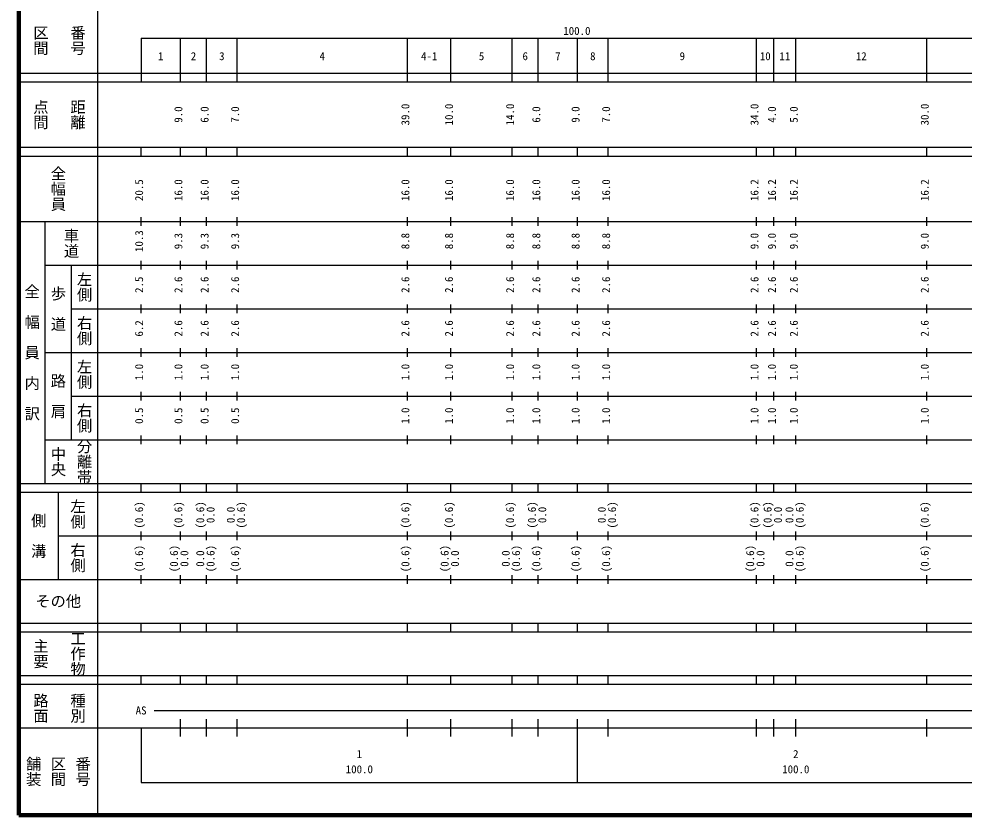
# Model space of a CAD drawing. Units: millimetres on the paper, enlarged 1000 times. Extents: x 40000 to 680000, y 20000 to 380000.
# Drawn here: x 40000 to 256563, y 20000 to 202409 of the extents above; entities that cross this region are included whole.
import ezdxf
from ezdxf.enums import TextEntityAlignment as Align

# ---------------------------------------------------------------- set-up
doc = ezdxf.new("R2010")
doc.units = ezdxf.units.MM
doc.header["$LTSCALE"] = 1000
doc.layers.add('M-TTL', color=2, linetype='Continuous', lineweight=140)
doc.layers.add('M-TTL-BAND', color=7, linetype='Continuous', lineweight=25)
doc.styles.add('@ＭＳ ゴシック', font='')
doc.styles.add('ＭＳ ゴシック', font='')
doc.styles.get('@ＭＳ ゴシック').set_extended_font_data('@MS Gothic')
doc.styles.get('ＭＳ ゴシック').set_extended_font_data('MS Gothic')

msp = doc.modelspace()

# ---------------------------------------------------------------- linework, layer by layer
at = {"layer": 'M-TTL'}
for p, q in [((40000, 380000), (40000, 20000)), ((40000, 20000), (680000, 20000))]:
    msp.add_line(p, q, dxfattribs=at)
at = {"layer": 'M-TTL-BAND'}
for p, q in [((58000, 370000), (58000, 20000)), ((68000, 198000), (579000, 198000)), ((68000, 198000), (68000, 188000)), ((77000, 188000), (77000, 198000)), ((83000, 188000), (83000, 198000)), ((90000, 188000), (90000, 198000)), ((129000, 188000), (129000, 198000)), ((139000, 188000), (139000, 198000)), ((153000, 188000), (153000, 198000)), ((159000, 188000), (159000, 198000)), ((168000, 188000), (168000, 198000)), ((175000, 188000), (175000, 198000)), ((209000, 188000), (209000, 198000)), ((213000, 188000), (213000, 198000)), ((218000, 188000), (218000, 198000)), ((248000, 188000), (248000, 198000)), ((40000, 190000), (579000, 190000)), ((40000, 188000), (579000, 188000)), ((40000, 173000), (579000, 173000)), ((68000, 171000), (68000, 173000)), ((77000, 171000), (77000, 173000)), ((83000, 171000), (83000, 173000)), ((90000, 171000), (90000, 173000)), ((129000, 171000), (129000, 173000)), ((139000, 171000), (139000, 173000)), ((153000, 171000), (153000, 173000)), ((159000, 171000), (159000, 173000)), ((168000, 171000), (168000, 173000)), ((175000, 171000), (175000, 173000)), ((209000, 171000), (209000, 173000)), ((213000, 171000), (213000, 173000)), ((218000, 171000), (218000, 173000)), ((248000, 171000), (248000, 173000)), ((40000, 171000), (579000, 171000)), ((40000, 156000), (579000, 156000)), ((46000, 96000), (46000, 156000)), ((68000, 155000), (68000, 157000)), ((77000, 155000), (77000, 157000)), ((83000, 155000), (83000, 157000)), ((90000, 155000), (90000, 157000)), ((129000, 155000), (129000, 157000)), ((139000, 155000), (139000, 157000)), ((153000, 155000), (153000, 157000)), ((159000, 155000), (159000, 157000)), ((168000, 155000), (168000, 157000)), ((175000, 155000), (175000, 157000)), ((209000, 155000), (209000, 157000)), ((213000, 155000), (213000, 157000)), ((218000, 155000), (218000, 157000)), ((248000, 155000), (248000, 157000)), ((46000, 146000), (579000, 146000)), ((52000, 146000), (52000, 106000)), ((68000, 145000), (68000, 147000)), ((77000, 145000), (77000, 147000)), ((83000, 145000), (83000, 147000)), ((90000, 145000), (90000, 147000)), ((129000, 145000), (129000, 147000)), ((139000, 145000), (139000, 147000)), ((153000, 145000), (153000, 147000)), ((159000, 145000), (159000, 147000)), ((168000, 145000), (168000, 147000)), ((175000, 145000), (175000, 147000)), ((209000, 145000), (209000, 147000)), ((213000, 145000), (213000, 147000)), ((218000, 145000), (218000, 147000)), ((248000, 145000), (248000, 147000)), ((68000, 135000), (68000, 137000)), ((77000, 135000), (77000, 137000)), ((83000, 135000), (83000, 137000)), ((90000, 135000), (90000, 137000)), ((129000, 135000), (129000, 137000)), ((139000, 135000), (139000, 137000)), ((153000, 135000), (153000, 137000)), ((159000, 135000), (159000, 137000)), ((168000, 135000), (168000, 137000)), ((175000, 135000), (175000, 137000)), ((209000, 135000), (209000, 137000)), ((213000, 135000), (213000, 137000)), ((218000, 135000), (218000, 137000)), ((248000, 135000), (248000, 137000)), ((52000, 136000), (579000, 136000)), ((46000, 126000), (579000, 126000)), ((68000, 125000), (68000, 127000)), ((77000, 125000), (77000, 127000)), ((83000, 125000), (83000, 127000)), ((90000, 125000), (90000, 127000)), ((129000, 125000), (129000, 127000)), ((139000, 125000), (139000, 127000)), ((153000, 125000), (153000, 127000)), ((159000, 125000), (159000, 127000)), ((168000, 125000), (168000, 127000)), ((175000, 125000), (175000, 127000)), ((209000, 125000), (209000, 127000)), ((213000, 125000), (213000, 127000)), ((218000, 125000), (218000, 127000)), ((248000, 125000), (248000, 127000)), ((68000, 115000), (68000, 117000)), ((77000, 115000), (77000, 117000)), ((83000, 115000), (83000, 117000)), ((90000, 115000), (90000, 117000)), ((129000, 115000), (129000, 117000)), ((139000, 115000), (139000, 117000)), ((153000, 115000), (153000, 117000)), ((159000, 115000), (159000, 117000)), ((168000, 115000), (168000, 117000)), ((175000, 115000), (175000, 117000)), ((209000, 115000), (209000, 117000)), ((213000, 115000), (213000, 117000)), ((218000, 115000), (218000, 117000)), ((248000, 115000), (248000, 117000)), ((52000, 116000), (579000, 116000)), ((68000, 105000), (68000, 107000)), ((77000, 105000), (77000, 107000)), ((83000, 105000), (83000, 107000)), ((90000, 105000), (90000, 107000)), ((129000, 105000), (129000, 107000)), ((139000, 105000), (139000, 107000)), ((153000, 105000), (153000, 107000)), ((159000, 105000), (159000, 107000)), ((168000, 105000), (168000, 107000)), ((175000, 105000), (175000, 107000)), ((209000, 105000), (209000, 107000)), ((213000, 105000), (213000, 107000)), ((218000, 105000), (218000, 107000)), ((248000, 105000), (248000, 107000)), ((46000, 106000), (579000, 106000)), ((40000, 96000), (579000, 96000)), ((68000, 94000), (68000, 96000)), ((77000, 94000), (77000, 96000)), ((83000, 94000), (83000, 96000)), ((90000, 94000), (90000, 96000)), ((129000, 94000), (129000, 96000)), ((139000, 94000), (139000, 96000)), ((153000, 94000), (153000, 96000)), ((159000, 94000), (159000, 96000)), ((168000, 94000), (168000, 96000)), ((175000, 94000), (175000, 96000)), ((209000, 94000), (209000, 96000)), ((213000, 94000), (213000, 96000)), ((218000, 94000), (218000, 96000)), ((248000, 94000), (248000, 96000)), ((40000, 94000), (579000, 94000)), ((49000, 94000), (49000, 74000)), ((68000, 83000), (68000, 85000)), ((77000, 83000), (77000, 85000)), ((83000, 83000), (83000, 85000)), ((90000, 83000), (90000, 85000)), ((129000, 83000), (129000, 85000)), ((139000, 83000), (139000, 85000)), ((153000, 83000), (153000, 85000)), ((159000, 83000), (159000, 85000)), ((168000, 83000), (168000, 85000)), ((175000, 83000), (175000, 85000)), ((209000, 83000), (209000, 85000)), ((213000, 83000), (213000, 85000)), ((218000, 83000), (218000, 85000)), ((248000, 83000), (248000, 85000)), ((49000, 84000), (579000, 84000)), ((40000, 74000), (579000, 74000)), ((68000, 73000), (68000, 75000)), ((77000, 73000), (77000, 75000)), ((83000, 73000), (83000, 75000)), ((90000, 73000), (90000, 75000)), ((129000, 73000), (129000, 75000)), ((139000, 73000), (139000, 75000)), ((153000, 73000), (153000, 75000)), ((159000, 73000), (159000, 75000)), ((168000, 73000), (168000, 75000)), ((175000, 73000), (175000, 75000)), ((209000, 73000), (209000, 75000)), ((213000, 73000), (213000, 75000)), ((218000, 73000), (218000, 75000)), ((248000, 73000), (248000, 75000)), ((40000, 64000), (579000, 64000)), ((68000, 62000), (68000, 64000)), ((77000, 62000), (77000, 64000)), ((83000, 62000), (83000, 64000)), ((90000, 62000), (90000, 64000)), ((129000, 62000), (129000, 64000)), ((139000, 62000), (139000, 64000)), ((153000, 62000), (153000, 64000)), ((159000, 62000), (159000, 64000)), ((168000, 62000), (168000, 64000)), ((175000, 62000), (175000, 64000)), ((209000, 62000), (209000, 64000)), ((213000, 62000), (213000, 64000)), ((218000, 62000), (218000, 64000)), ((248000, 62000), (248000, 64000)), ((40000, 62000), (579000, 62000)), ((40000, 52000), (579000, 52000)), ((68000, 50000), (68000, 52000)), ((77000, 50000), (77000, 52000)), ((83000, 50000), (83000, 52000)), ((90000, 50000), (90000, 52000)), ((129000, 50000), (129000, 52000)), ((139000, 50000), (139000, 52000)), ((153000, 50000), (153000, 52000)), ((159000, 50000), (159000, 52000)), ((168000, 50000), (168000, 52000)), ((175000, 50000), (175000, 52000)), ((209000, 50000), (209000, 52000)), ((213000, 50000), (213000, 52000)), ((218000, 50000), (218000, 52000)), ((248000, 50000), (248000, 52000)), ((40000, 50000), (579000, 50000)), ((71000, 44000), (565000, 44000)), ((77000, 38000), (77000, 42000)), ((83000, 38000), (83000, 42000)), ((90000, 38000), (90000, 42000)), ((129000, 38000), (129000, 42000)), ((139000, 38000), (139000, 42000)), ((153000, 38000), (153000, 42000)), ((159000, 38000), (159000, 42000)), ((168000, 27500), (168000, 42000)), ((175000, 38000), (175000, 42000)), ((209000, 38000), (209000, 42000)), ((213000, 38000), (213000, 42000)), ((218000, 38000), (218000, 42000)), ((248000, 38000), (248000, 42000)), ((40000, 40000), (579000, 40000)), ((68000, 40000), (68000, 27500)), ((68000, 27500), (579000, 27500))]:
    msp.add_line(p, q, dxfattribs=at)

# ---------------------------------------------------------------- texts
at = {"layer": 'M-TTL-BAND', "style": '@ＭＳ ゴシック'}
for s, p in [('区間', (45000, 197500)), ('番号', (53500, 197500)), ('点間', (45000, 180500)), ('距離', (53500, 180500)), ('全幅員', (49000, 163500)), ('車道', (52000, 151000)), ('左側', (55000, 141000)), ('全\u3000幅\u3000員\u3000内\u3000訳', (43000, 126000)), ('歩\u3000道', (49000, 136000)), ('右側', (55000, 131000)), ('左側', (55000, 121000)), ('路\u3000肩', (49000, 116000)), ('右側', (55000, 111000)), ('中央', (49000, 101000)), ('分離帯', (55000, 101000)), ('左側', (53500, 89000)), ('側\u3000溝', (44500, 84000)), ('右側', (53500, 79000)), ('工作物', (53500, 57000)), ('主要', (45000, 57000)), ('路面', (45000, 44500)), ('種別', (53500, 44500)), ('舗装', (43333, 30000)), ('区間', (49000, 30000)), ('番号', (54667, 30000))]:
    msp.add_text(s, height=2566, rotation=270, dxfattribs=at).set_placement(p, align=Align.MIDDLE_CENTER)
at = {"layer": 'M-TTL-BAND', "style": 'ＭＳ ゴシック'}
for s, p in [('100.0', (167844, 198195)), ('1', (72500, 192405)), ('2', (80000, 192405)), ('3', (86500, 192405)), ('4', (109500, 192405)), ('4-1', (134000, 192405)), ('5', (146000, 192405)), ('6', (156000, 192405)), ('7', (163500, 192405)), ('8', (171500, 192405)), ('9', (192000, 192405)), ('10', (211000, 192405)), ('11', (215500, 192405)), ('12', (233000, 192405)), ('AS', (68000, 42500)), ('1', (118000, 32523)), ('2', (218000, 32523)), ('100.0', (118000, 29033)), ('100.0', (218000, 29033))]:
    msp.add_text(s, height=1833, dxfattribs=at).set_placement(p, align=Align.BOTTOM_CENTER)
for s, p in [('9.0', (78000, 180500)), ('6.0', (84000, 180500)), ('7.0', (91000, 180500)), ('39.0', (130000, 180500)), ('10.0', (140000, 180500)), ('14.0', (154000, 180500)), ('6.0', (160000, 180500)), ('9.0', (169000, 180500)), ('7.0', (176000, 180500)), ('34.0', (210000, 180500)), ('4.0', (214000, 180500)), ('5.0', (219000, 180500)), ('30.0', (249000, 180500)), ('20.5', (69000, 163174)), ('16.0', (78000, 163174)), ('16.0', (84000, 163174)), ('16.0', (91000, 163174)), ('16.0', (130000, 163174)), ('16.0', (140000, 163174)), ('16.0', (154000, 163174)), ('16.0', (160000, 163174)), ('16.0', (169000, 163174)), ('16.0', (176000, 163174)), ('16.2', (210000, 163174)), ('16.2', (214000, 163174)), ('16.2', (219000, 163174)), ('16.2', (249000, 163174)), ('10.3', (69000, 151500)), ('9.3', (78000, 151500)), ('9.3', (84000, 151500)), ('9.3', (91000, 151500)), ('8.8', (130000, 151500)), ('8.8', (140000, 151500)), ('8.8', (154000, 151500)), ('8.8', (160000, 151500)), ('8.8', (169000, 151500)), ('8.8', (176000, 151500)), ('9.0', (210000, 151500)), ('9.0', (214000, 151500)), ('9.0', (219000, 151500)), ('9.0', (249000, 151500)), ('2.5', (69000, 141500)), ('2.6', (78000, 141500)), ('2.6', (84000, 141500)), ('2.6', (91000, 141500)), ('2.6', (130000, 141500)), ('2.6', (140000, 141500)), ('2.6', (154000, 141500)), ('2.6', (160000, 141500)), ('2.6', (169000, 141500)), ('2.6', (176000, 141500)), ('2.6', (210000, 141500)), ('2.6', (214000, 141500)), ('2.6', (219000, 141500)), ('2.6', (249000, 141500)), ('6.2', (69000, 131500)), ('2.6', (78000, 131500)), ('2.6', (84000, 131500)), ('2.6', (91000, 131500)), ('2.6', (130000, 131500)), ('2.6', (140000, 131500)), ('2.6', (154000, 131500)), ('2.6', (160000, 131500)), ('2.6', (169000, 131500)), ('2.6', (176000, 131500)), ('2.6', (210000, 131500)), ('2.6', (214000, 131500)), ('2.6', (219000, 131500)), ('2.6', (249000, 131500)), ('1.0', (69000, 121500)), ('1.0', (78000, 121500)), ('1.0', (84000, 121500)), ('1.0', (91000, 121500)), ('1.0', (130000, 121500)), ('1.0', (140000, 121500)), ('1.0', (154000, 121500)), ('1.0', (160000, 121500)), ('1.0', (169000, 121500)), ('1.0', (176000, 121500)), ('1.0', (210000, 121500)), ('1.0', (214000, 121500)), ('1.0', (219000, 121500)), ('1.0', (249000, 121500)), ('0.5', (69000, 111500)), ('0.5', (78000, 111500)), ('0.5', (84000, 111500)), ('0.5', (91000, 111500)), ('1.0', (130000, 111500)), ('1.0', (140000, 111500)), ('1.0', (154000, 111500)), ('1.0', (160000, 111500)), ('1.0', (169000, 111500)), ('1.0', (176000, 111500)), ('1.0', (210000, 111500)), ('1.0', (214000, 111500)), ('1.0', (219000, 111500)), ('1.0', (249000, 111500)), ('(0.6)', (69000, 88764)), ('(0.6)', (78000, 88764)), ('(0.6)', (83000, 88764)), ('(0.6)', (92370, 88764)), ('(0.6)', (130000, 88764)), ('(0.6)', (140000, 88764)), ('(0.6)', (154000, 88764)), ('(0.6)', (159000, 88764)), ('(0.6)', (177370, 88764)), ('(0.6)', (210000, 88764)), ('(0.6)', (213000, 88764)), ('(0.6)', (220370, 88764)), ('(0.6)', (249000, 88764)), ('0.0', (85370, 88764)), ('0.0', (90000, 88764)), ('0.0', (161370, 88764)), ('0.0', (175000, 88764)), ('0.0', (215370, 88764)), ('0.0', (218000, 88764)), ('(0.6)', (69000, 78764)), ('(0.6)', (77000, 78764)), ('0.0', (79370, 78764)), ('0.0', (83000, 78764)), ('(0.6)', (85370, 78764)), ('(0.6)', (91000, 78764)), ('(0.6)', (130000, 78764)), ('(0.6)', (139000, 78764)), ('0.0', (141370, 78764)), ('0.0', (153000, 78764)), ('(0.6)', (155370, 78764)), ('(0.6)', (160000, 78764)), ('(0.6)', (169000, 78764)), ('(0.6)', (176000, 78764)), ('(0.6)', (209000, 78764)), ('0.0', (211370, 78764)), ('0.0', (218000, 78764)), ('(0.6)', (220370, 78764)), ('(0.6)', (249000, 78764))]:
    msp.add_text(s, height=1833, rotation=90, dxfattribs=at).set_placement(p, align=Align.BOTTOM_CENTER)
msp.add_text('その他', height=2566, dxfattribs=at).set_placement((49000, 69000), align=Align.MIDDLE_CENTER)

doc.saveas('drawing.dxf')
